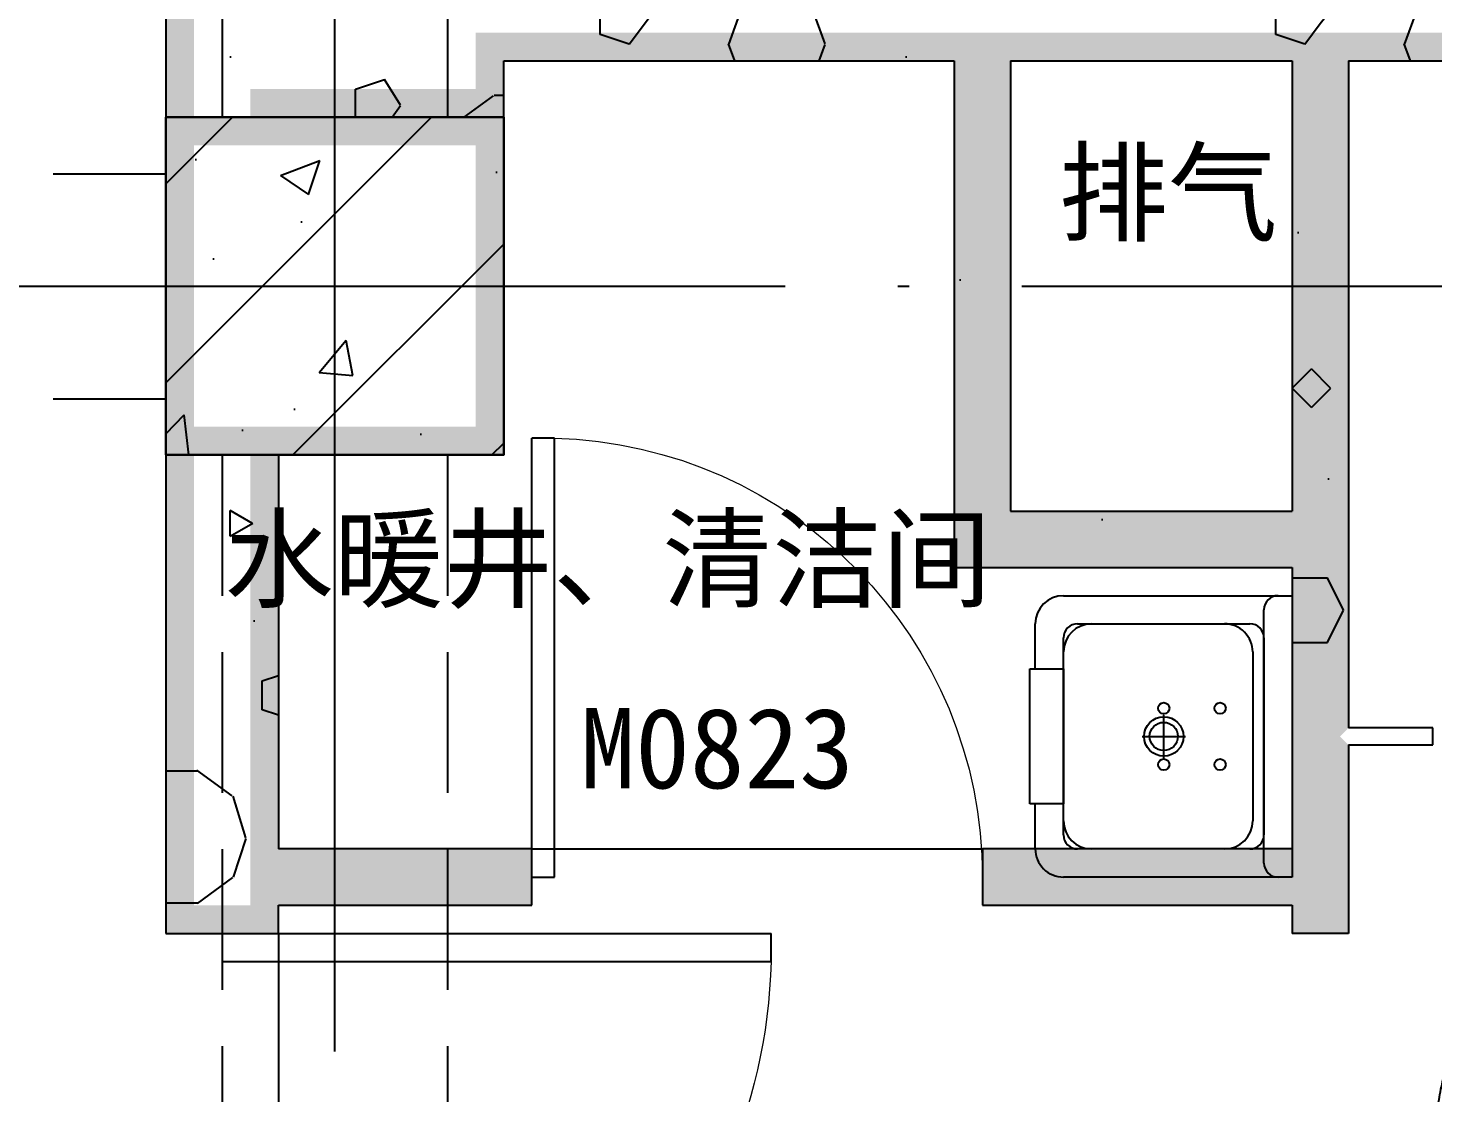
# Model space of a CAD drawing. Extents: x 175123 to 254035, y 15257 to 44959.
# Drawn here: x 183015 to 185510, y 36688 to 38580 of the extents above; entities that cross this region are included whole.
import ezdxf
from ezdxf.enums import TextEntityAlignment as Align
from ezdxf.xclip import XClip

# ---------------------------------------------------------------- set-up
doc = ezdxf.new("R2010")
doc.units = 0
doc.header["$LTSCALE"] = 1000
doc.header["$MEASUREMENT"] = 0
doc.header["$XCLIPFRAME"] = 2
for name, pattern in [('13#结构梁$0$DASH', [0.35, 0.25, -0.1]), ('13#结构梁$0$X-104 13#平面$0$DOTE', [2.4200000000000004, 2, -0.2, 0.02, -0.2]), ('X-104 13#平面$0$DASH', [0.35, 0.25, -0.1]), ('X-104 13#平面$0$DOTE', [2.4200000000000004, 2, -0.2, 0.02, -0.2])]:
    doc.linetypes.add(name, pattern=pattern)
for name, color, linetype in [('02-TEXT_标注', 130, 'Continuous'), ('02-TEXT_门窗', 151, 'Continuous'), ('13#结构梁$0$s-beam', 4, '13#结构梁$0$DASH'), ('13#结构梁$0$X-104 13#平面$0$A_AXIS-轴线', 36, '13#结构梁$0$X-104 13#平面$0$DOTE'), ('AXIS_TEXT', 7, 'Continuous'), ('PUB_WALL', 9, 'Continuous'), ('X-104 13#平面$0$A-C_门', 150, 'Continuous'), ('X-104 13#平面$0$A-I_卫-洁具', 241, 'Continuous'), ('X-104 13#平面$0$A-I_卫-隔断', 214, 'Continuous'), ('X-104 13#平面$0$A_AXIS-轴线', 36, 'X-104 13#平面$0$DOTE'), ('X-104 13#平面$1$05-填充_天正', 26, 'Continuous'), ('X-104 13#平面$1$A_STR-砌块墙', 121, 'Continuous'), ('X-104 13#平面$1$A_STR-砼柱', 51, 'Continuous')]:
    doc.layers.add(name, color=color, linetype=linetype)
doc.styles.add('_TCH_WINDOW', font='STXIHEI.TTF')
doc.styles.add('COMPLEX', font='COMPLEX')
doc.styles.get("Standard").update_dxf_attribs({"font": 'STXIHEI.TTF'})
doc.styles.add('图签信息$0$华文细黑', font='STXIHEI.TTF', dxfattribs={"height": 10})
pattern_1 = [(0, (354, -366), (600, 1200), [0, -1200]), (0, (-348, -528), (600, 1200), [0, -1200]), (0, (42, -540), (600, 1200), [0, -1200]), (0, (468, -186), (600, 1200), [0, -1200]), (0, (-30, -600), (600, 1200), [0, -1200]), (0, (588, 570), (600, 1200), [0, -1200]), (0, (222, 474), (600, 1200), [0, -1200]), (0, (413.9999999999999, 324), (600, 1200), [0, -1200]), (0, (-564, 300), (600, 1200), [0, -1200]), (0, (24, 246), (600, 1200), [0, -1200]), (0, (-204, -60), (600, 1200), [0, -1200]), (0, (-192, -509.9999999999999), (600, 1200), [0, -1200]), (0, (258, -558), (600, 1200), [0, -1200]), (0, (588, -30), (600, 1200), [0, -1200]), (0, (-534, -216), (600, 1200), [0, -1200]), (0, (-432, -12), (600, 1200), [0, -1200]), (0, (36, -96), (600, 1200), [0, -1200]), (0, (-132, -270), (600, 1200), [0, -1200]), (0, (-228, 126), (600, 1200), [0, -1200]), (0, (-78, 576), (600, 1200), [0, -1200]), (0, (-486.0000000000001, -468), (600, 1200), [0, -1200]), (0, (174, 330), (600, 1200), [0, -1200]), (0, (-384, 348), (600, 1200), [0, -1200]), (0, (-480, 504), (600, 1200), [0, -1200]), (130.601294, (514.285716, 194.285712), (-2999.999966861969, 3600.000015739533), [52.683108, -22074.222]), (18.4349488, (428.571432, 217.142856), (2999.999988936139, 1199.999991146445), [54.21048, -7535.2558]), (90, (428.571432, 165.714288), (600.0000000000001, 1200), [51.428568, -2348.5713]), (161.565051, (480, 148.571424), (-3000.000015105215, 1199.999910544823), [54.21048, -7535.2558]), (53.1301023, (480, 148.571424), (600.0000011342403, 1199.99999943288), [57.14286, -5942.856999999999]), (135, (525.714288, -462.85704), (-600.0000725322863, 1199.999918790402), [48.48732, -3345.6252]), (45, (457.142856, -462.85704), (599.9999961647541, 1199.999995157935), [48.48732, -3345.6252]), (135, (491.428572, -497.1428400000001), (-600.0000725322863, 1199.999918790402), [48.48732, -3345.6252]), (45, (491.428572, -497.1428400000001), (599.9999961647541, 1199.999995157935), [48.48732, -3345.6252]), (116.565051, (-51.42852, 342.857148), (-0.0001043859734650709, 2399.999934707041), [63.887652, -1277.753]), (180, (-79.99991999999999, 399.999996), (-599.9999999999998, 1200), [68.571432, -1131.4285]), (63.43494880000001, (-177.1428, 342.857148), (5.432290706153253e-06, 2399.999988372672), [63.887652, -1277.753]), (116.565051, (-148.5714, 285.714288), (-0.0001043859734650709, 2399.999934707041), [63.887652, -1277.753]), (0, (-148.5714, 285.714288), (600, 1200), [68.571432, -1131.4285]), (63.43494880000001, (-79.99991999999999, 285.714288), (5.432290706153253e-06, 2399.999988372672), [63.887652, -1277.753]), (107.102728, (399.999996, -62.85708000000001), (-1799.999931184909, 6000.000009680287), [77.72269200000001, -32565.805]), (143.972626, (377.142852, 11.428572), (-11399.99985547618, 8399.999990492668), [77.72269200000001, -16244.04]), (180, (314.285712, 57.14286), (-599.9999999999998, 1200), [74.285712, -1125.7142]), (36.02737329999999, (177.14286, 11.428572), (11399.99991575318, 8399.99990944439), [77.72269200000001, -16244.04]), (71.5650511, (154.285716, -57.14279999999999), (1800.000009240657, 5999.99998966958), [72.280632, -7517.185600000001]), (107.102728, (177.14286, -131.42856), (-1799.999931184909, 6000.000009680287), [77.72269200000001, -32565.805]), (143.972626, (240, -177.1428), (-11399.99985547618, 8399.999990492668), [77.72269200000001, -16244.04]), (0, (240, -177.1428), (600, 1200), [74.285712, -1125.7142]), (36.02737329999999, (314.285712, -177.1428), (11399.99991575318, 8399.99990944439), [77.72269200000001, -16244.04]), (71.5650511, (377.142852, -131.42856), (1800.000009240657, 5999.99998966958), [72.280632, -7517.185600000001]), (150.255118, (411.428568, 497.142852), (-1800.000004260273, 1199.999985130039), [46.07004, -9628.639200000001]), (90, (371.428572, 474.28572), (600.0000000000001, 1200), [45.714288, -2354.2855]), (29.7448813, (371.428572, 474.28572), (1800.000001060037, 1199.999994395642), [46.07004, -9628.639200000001]), (116.565051, (131.428572, -354.28572), (-0.0001043859734650709, 2399.999934707041), [63.887652, -1277.753]), (168.690067, (102.857148, -297.1428), (-5400.000004006199, 1199.999969888218), [58.274508, -12179.371]), (41.18592510000001, (0, -325.7142), (14999.99990911732, 13199.99988457684), [60.743688, -25451.604]), (90, (0, -382.85712), (600.0000000000001, 1200), [57.14286, -2342.857]), (138.814074, (45.714288, -422.85708), (-14999.99973338043, 13200.0000840726), [60.743688, -25451.604]), (16.6992442, (45.714288, -422.85708), (19799.99985103278, 5999.99993715613), [59.6589, -24997.075]), (60.9453959, (102.857148, -405.71424), (599.9999984077513, 1199.99998938541), [58.83217200000001, -24650.679]), (109.983106, (-371.42856, 148.571424), (-3000.000011299861, 8399.999977770043), [66.88400399999998, -28024.39499999999]), (155.556045, (-394.28568, 211.428576), (-7800.000029732115, 3599.999925205931), [69.045972, -28930.263]), (24.4439547, (-519.99996, 211.428576), (7800.000003890955, 3599.999982684802), [69.045972, -28930.263]), (70.01689340000001, (-542.85708, 148.571424), (3000.000009044286, 8399.999979161448), [66.88400399999999, -28024.395]), (109.983106, (-519.99996, 85.71428399999999), (-3000.000011299861, 8399.999977770043), [66.88400399999998, -28024.39499999999]), (160.016893, (-457.14276, 62.85714), (-3000.000001763259, 1199.999945333349), [66.88400399999999, -13978.755]), (19.9831065, (-457.14276, 62.85714), (2999.999983528817, 1199.999998096056), [66.88400399999999, -13978.755]), (70.01689340000001, (-394.28568, 85.71428399999999), (3000.000009044286, 8399.999979161448), [66.88400399999999, -28024.395]), (122.005383, (74.285712, 39.999996), (-600.0000805229399, 1199.999938741572), [53.908464, -11266.868]), (18.4349488, (-5.71428, 68.571432), (2999.999988936139, 1199.999991146445), [54.21048, -7535.2558]), (90, (-5.71428, 17.142852), (600.0000000000001, 1200), [51.428568, -2348.5713]), (161.565051, (45.714288, 0), (-3000.000015105215, 1199.999910544823), [54.21048, -7535.2558]), (54.46232220000002, (45.714288, 0), (4199.999993914518, 5999.999991012131), [49.15614, -20596.423]), (116.565051, (-274.28568, -251.42856), (-0.0001043859734650709, 2399.999934707041), [63.887652, -1277.753]), (180, (-302.85708, -194.28564), (-599.9999999999998, 1200), [62.85714, -1137.1428]), (59.0362434, (-399.99996, -251.42856), (600.000001953063, 1199.999994175555), [66.63945599999998, -13927.644]), (120.963756, (-365.71428, -308.57136), (-600.0000819959288, 1199.999944893199), [66.639456, -13927.644]), (0, (-365.71428, -308.57136), (600, 1200), [62.85714, -1137.1428]), (63.43494880000001, (-302.85708, -308.57136), (5.432290706153253e-06, 2399.999988372672), [63.887652, -1277.753])]

# ---------------------------------------------------------------- blocks, each defined once
blk = doc.blocks.new('X-104 13#平面')
at = {"layer": 'PUB_WALL'}
for points in [[(48200.00000000652, 14699.99999999984), (48250.00000000652, 14699.99999999984), (48250.00000000652, 14899.9999999997), (48200.00000000652, 14899.9999999997)], [(48800.00000000652, 14699.99999999969), (48800.00000000652, 14849.99999999969), (48750.00000000652, 14849.99999999969), (48750.00000000652, 14749.9999999997)], [(48800.00000000652, 14799.99999999969), (49600.00000000644, 14799.99999999976), (49650.00000000657, 14849.99999999976), (48800.00000000652, 14849.99999999969)], [(49600.00000000644, 14799.99999999976), (49600.00000000644, 13899.99999999982), (49650.00000000656, 13949.99999999981), (49650.00000000657, 14849.99999999976)], [(49700.00000000657, 14799.99999999962), (49700.00000000656, 13999.99999999963), (49650.00000000656, 13949.99999999981), (49650.00000000657, 14849.99999999962)], [(49700.00000000657, 14799.99999999962), (50200.00000000661, 14799.99999999962), (50250.00000000661, 14849.99999999962), (49650.00000000657, 14849.99999999962)], [(50200.00000000661, 14799.99999999962), (50200.0000000066, 13999.99999999963), (50250.0000000066, 13949.99999999982), (50250.00000000661, 14849.99999999962)], [(50300.00000000648, 14799.99999999969), (50300.00000000654, 13899.99999999971), (50250.00000000654, 13899.99999999971), (50250.00000000661, 14849.99999999969)], [(50300.00000000648, 14799.99999999969), (53300.00000000651, 14799.99999999969), (53350.00000000651, 14849.99999999969), (50250.00000000661, 14849.99999999969)], [(48400.00000000669, 14699.99999999976), (48800.00000000652, 14699.99999999969), (48750.00000000652, 14749.9999999997), (48350.00000000668, 14749.99999999976)], [(48350.00000000666, 14699.99999999984), (48400.00000000661, 14699.99999999984), (48350.00000000668, 14749.99999999976)], [(48250.00000000652, 14099.99999999984), (48200.00000000652, 14099.99999999984), (48200.00000000652, 13299.9999999996), (48250.00000000652, 13299.9999999996)], [(48400.00000000652, 14099.99999999984), (48350.00000000652, 14099.99999999984), (48350.00000000652, 13349.99999999962), (48400.00000000651, 13399.99999999956)], [(49700.00000000656, 13999.99999999963), (50200.0000000066, 13999.99999999963), (50250.0000000066, 13949.99999999982), (49650.00000000656, 13949.99999999981)], [(49600.00000000644, 13899.99999999982), (50200.00000000628, 13899.99999999982), (50250.00000000667, 13949.99999999982), (49650.00000000656, 13949.99999999981)], [(50200.00000000628, 13899.99999999982), (50200.00000000654, 13614.99999999962), (50250.00000000654, 13614.99999999962), (50250.00000000667, 13949.99999999982)], [(50300.00000000654, 13899.99999999971), (50300.00000000666, 13614.99999999973), (50250.00000000667, 13564.9999999996), (50250.00000000654, 13899.99999999971)], [(50300.00000000644, 13584.9999999996), (50300.00000000654, 13299.9999999996), (50250.00000000654, 13299.9999999996), (50250.00000000645, 13634.99999999973)], [(50200.00000000654, 13614.99999999962), (50200.00000000682, 13399.99999999956), (50250.00000000645, 13349.99999999962), (50250.00000000654, 13614.99999999962)], [(48850.00000000685, 13399.99999999954), (48400.00000000651, 13399.99999999956), (48350.00000000652, 13349.99999999962), (48800.00000000685, 13349.99999999954)], [(48850.00000000685, 13299.99999999961), (48850.00000000685, 13399.99999999954), (48800.00000000685, 13349.99999999954), (48800.00000000685, 13349.99999999961)], [(50200.00000000682, 13399.99999999956), (49650.00000000656, 13399.99999999954), (49700.00000000683, 13349.99999999955), (50250.00000000645, 13349.99999999962)], [(49650.00000000656, 13399.99999999954), (49650.00000000656, 13299.99999999961), (49700.00000000682, 13349.99999999958), (49700.00000000683, 13349.99999999955)], [(48400.00000000652, 13299.99999999962), (48850.00000000685, 13299.99999999961), (48800.00000000685, 13349.99999999961), (48350.00000000649, 13349.99999999962)], [(48400.0000000065, 13249.9999999997), (48400.00000000652, 13299.99999999962), (48350.00000000649, 13349.99999999962), (48350.00000000652, 13299.9999999997)], [(49650.00000000656, 13299.99999999961), (50200.0000000069, 13299.99999999962), (50250.00000000701, 13349.99999999962), (49700.00000000682, 13349.99999999958)], [(50200.0000000069, 13299.99999999962), (50200.00000000654, 13249.9999999997), (50250.00000000654, 13249.9999999997), (50250.00000000701, 13349.99999999962)], [(48200.00000000652, 13299.9999999996), (48200.00000000654, 13249.9999999997), (48250.00000000652, 13299.9999999997), (48250.00000000652, 13299.9999999996)], [(48200.00000000654, 13249.9999999997), (48400.0000000065, 13249.9999999997), (48350.00000000652, 13299.9999999997), (48250.00000000652, 13299.9999999997)], [(50300.00000000654, 13249.9999999997), (50200.00000000654, 13249.9999999997), (50200.00000000654, 13299.9999999997), (50300.00000000654, 13299.9999999997)], [(50300.00000000654, 13299.9999999996), (50300.00000000654, 13249.9999999997), (50250.00000000654, 13249.9999999997), (50250.00000000654, 13299.9999999996)]]:
    blk.add_hatch(color=0, dxfattribs=at).paths.add_polyline_path(points)
at = {"layer": 'X-104 13#平面$1$05-填充_天正'}
h = blk.add_hatch(dxfattribs=at)
h.set_pattern_fill('加气混凝土', color=0, scale=100, style=0)
h.set_pattern_definition(pattern_1)
h.paths.add_polyline_path([(48333.33333333989, 14866.6666666664), (48350.00000000668, 14749.99999999976), (48400.00000000669, 14699.99999999976), (48800.00000000652, 14699.99999999969), (48800.00000000652, 14999.99999999969), (48400.00000000648, 14999.99999999976), (48350.00000000651, 14949.99999999952)])
h = blk.add_hatch(dxfattribs=at)
h.set_pattern_fill('加气混凝土', color=0, scale=100, style=0)
h.set_pattern_definition(pattern_1)
h.paths.add_polyline_path([(48800.00000000652, 14999.99999999969), (48800.00000000652, 14799.99999999969), (49600.00000000644, 14799.99999999976), (49650.00000000657, 14849.99999999976), (49650.00000000654, 14999.99999999969)])
h = blk.add_hatch(dxfattribs=at)
h.set_pattern_fill('加气混凝土', color=0, scale=100, style=0)
h.set_pattern_definition(pattern_1)
h.paths.add_polyline_path([(49650.00000000654, 14999.99999999969), (49650.00000000657, 14849.99999999962), (49700.00000000657, 14799.99999999962), (50200.00000000661, 14799.99999999962), (50250.00000000661, 14849.99999999962), (50250.00000000645, 14949.99999999962), (50200.00000000644, 14999.99999999962)])
h = blk.add_hatch(dxfattribs=at)
h.set_pattern_fill('加气混凝土', color=0, scale=100, style=0)
h.set_pattern_definition(pattern_1)
h.paths.add_polyline_path([(50250.00000000645, 14949.99999999972), (50250.00000000661, 14849.99999999969), (50300.00000000648, 14799.99999999969), (53300.00000000651, 14799.99999999969), (53350.00000000651, 14849.99999999969), (53366.66666667321, 14899.99999999969), (53350.00000000649, 14949.99999999972), (53300.00000000657, 14999.99999999969), (50300.00000000657, 14999.99999999969)])
h = blk.add_hatch(dxfattribs=at)
h.set_pattern_fill('加气混凝土', color=0, scale=100, style=0)
h.set_pattern_definition(pattern_1)
h.paths.add_polyline_path([(48200.00000000652, 14699.99999999984), (48400.00000000668, 14699.99999999977), (48350.00000000668, 14749.99999999976), (48333.33333333989, 14866.6666666664), (48250.00000000652, 14899.9999999997), (48200.00000000652, 14899.9999999997)])
h = blk.add_hatch(dxfattribs=at)
h.set_pattern_fill('加气混凝土', color=0, scale=100, style=0)
h.set_pattern_definition(pattern_1)
h.paths.add_polyline_path([(49650.00000000657, 14849.99999999962), (49650.00000000657, 14849.99999999976), (49600.00000000644, 14799.99999999976), (49600.00000000644, 13899.99999999982), (49700.00000000656, 13999.99999999963), (49700.00000000657, 14799.99999999962)])
h = blk.add_hatch(dxfattribs=at)
h.set_pattern_fill('加气混凝土', color=0, scale=100, style=0)
h.set_pattern_definition(pattern_1)
h.paths.add_polyline_path([(50250.00000000661, 14849.99999999969), (50250.00000000661, 14849.99999999962), (50200.00000000661, 14799.99999999962), (50200.0000000066, 13999.99999999963), (50250.0000000066, 13949.99999999982), (50233.3333333398, 13933.33333333305), (50250.00000000654, 13899.99999999971), (50300.00000000654, 13899.99999999971), (50300.00000000648, 14799.99999999969)])
h = blk.add_hatch(dxfattribs=at)
h.set_pattern_fill('钢筋混凝土', color=0, scale=100, style=0)
h.set_pattern_definition([(45, (0, 0), (-176.7766952966369, 176.7766952966369), []), (49.99999999999999, (0, 0), (717.2601826007534, -62.75213498259511), [75, -825]), (355, (0, 0), (-138.751333613, 752.1921337000118), [60, -660]), (100.4514, (59.77168, -5.22934), (578.5093817140216, 689.4395420609536), [63.74019000000001, -701.142112]), (46.18420000000002, (0, 200), (1067.241048625644, -165.5190143290181), [112.5, -1237.5]), (96.6356, (88.936745, 186.206693), (934.6627055487033, 974.1178709004417), [95.610288, -1051.713]), (351.1842, (0, 200), (934.6619451336272, 974.1186009253246), [90, -990]), (21, (100, 150), (596.9070521184617, -402.6188906653388), [75, -825]), (326.0000000000001, (100, 150), (243.3153319215817, 725.150045046853), [60, -660]), (71.4514, (149.742233, 116.448394), (840.22262858149, 322.5304967099524), [63.74019000000001, -701.142112]), (37.50000000000001, (0, 0), (12.15985531729067, 332.8938538313115), [0, -652, 0, -670, 0, -662.5]), (7.499999999999999, (0, 0), (263.0695374421486, 394.4117118823602), [0, -382, 0, -637, 0, -252.5]), (327.5, (-223, 0), (533.822436172409, -22.55487173437976), [0, -250, 0, -780, 0, -1035]), (317.5, (-323, 0), (583.1861693423863, 100.1049823323177), [0, -325, 0, -518, 0, -735])])
h.paths.add_polyline_path([(48200.00000000652, 14099.99999999984), (48800.00000000652, 14099.99999999984), (48800.00000000652, 14699.99999999984), (48200.00000000652, 14699.99999999984)])
h = blk.add_hatch(dxfattribs=at)
h.set_pattern_fill('加气混凝土', color=0, scale=100, style=0)
h.set_pattern_definition(pattern_1)
h.paths.add_polyline_path([(48400.00000000652, 14099.99999999984), (48200.00000000652, 14099.99999999984), (48200.00000000652, 13299.9999999996), (48250.00000000652, 13299.9999999996), (48333.33333333986, 13333.33333333292), (48400.00000000651, 13399.99999999956)])
h = blk.add_hatch(dxfattribs=at)
h.set_pattern_fill('加气混凝土', color=0, scale=100, style=0)
h.set_pattern_definition(pattern_1)
h.paths.add_polyline_path([(49700.00000000656, 13999.99999999963), (49600.00000000644, 13899.99999999982), (50200.00000000628, 13899.99999999982), (50250.0000000066, 13949.99999999982), (50200.0000000066, 13999.99999999963)])
h = blk.add_hatch(dxfattribs=at)
h.set_pattern_fill('加气混凝土', color=0, scale=100, style=0)
h.set_pattern_definition(pattern_1)
h.paths.add_polyline_path([(50233.3333333398, 13933.33333333305), (50200.00000000628, 13899.99999999982), (50200.00000000654, 13614.99999999962), (50250.00000000654, 13614.99999999962), (50266.66666667321, 13604.99999999965), (50250.00000000667, 13564.9999999996), (50300.00000000666, 13614.99999999973), (50300.00000000654, 13899.99999999971), (50250.00000000654, 13899.99999999971)])
h = blk.add_hatch(dxfattribs=at)
h.set_pattern_fill('加气混凝土', color=0, scale=100, style=0)
h.set_pattern_definition(pattern_1)
h.paths.add_polyline_path([(50266.66666667321, 13604.99999999965), (50250.00000000654, 13614.99999999962), (50200.00000000654, 13614.99999999962), (50200.00000000682, 13399.99999999956), (50250.00000000645, 13349.99999999962), (50233.33333334009, 13333.33333333292), (50250.00000000654, 13299.9999999996), (50300.00000000654, 13299.9999999996), (50300.00000000644, 13584.9999999996), (50250.00000000645, 13634.99999999973)])
h = blk.add_hatch(dxfattribs=at)
h.set_pattern_fill('加气混凝土', color=0, scale=100, style=0)
h.set_pattern_definition(pattern_1)
h.paths.add_polyline_path([(48350.00000000649, 13349.99999999962), (48400.00000000652, 13299.99999999962), (48850.00000000685, 13299.99999999961), (48850.00000000685, 13399.99999999954), (48400.00000000651, 13399.99999999956)])
h = blk.add_hatch(dxfattribs=at)
h.set_pattern_fill('加气混凝土', color=0, scale=100, style=0)
h.set_pattern_definition(pattern_1)
h.paths.add_polyline_path([(50250.00000000645, 13349.99999999962), (50200.00000000682, 13399.99999999956), (49650.00000000656, 13399.99999999954), (49650.00000000656, 13299.99999999961), (50200.0000000069, 13299.99999999962)])
h = blk.add_hatch(dxfattribs=at)
h.set_pattern_fill('加气混凝土', color=0, scale=100, style=0)
h.set_pattern_definition(pattern_1)
h.paths.add_polyline_path([(48250.00000000652, 13299.9999999996), (48200.00000000652, 13299.9999999996), (48200.00000000654, 13249.9999999997), (48400.0000000065, 13249.9999999997), (48400.00000000652, 13299.99999999962), (48350.00000000649, 13349.99999999962), (48333.33333333986, 13333.33333333293)])
h = blk.add_hatch(dxfattribs=at)
h.set_pattern_fill('加气混凝土', color=0, scale=100, style=0)
h.set_pattern_definition(pattern_1)
h.paths.add_polyline_path([(50233.33333334009, 13333.33333333292), (50200.0000000069, 13299.99999999962), (50200.00000000654, 13249.9999999997), (50300.00000000654, 13249.9999999997), (50300.00000000654, 13299.9999999996), (50250.00000000654, 13299.9999999996)])
at = {"layer": 'X-104 13#平面$1$A_STR-砼柱'}
for points in [[(48800.00000000652, 14699.99999999984), (48200.00000000652, 14699.99999999984), (48250.00000000652, 14649.99999999984), (48750.00000000652, 14649.99999999984)], [(48200.00000000652, 14699.99999999984), (48200.00000000652, 14099.99999999984), (48250.00000000652, 14149.99999999984), (48250.00000000652, 14649.99999999984)], [(48800.00000000652, 14099.99999999984), (48800.00000000652, 14699.99999999984), (48750.00000000652, 14649.99999999984), (48750.00000000652, 14149.99999999984)], [(48200.00000000652, 14099.99999999984), (48800.00000000652, 14099.99999999984), (48750.00000000652, 14149.99999999984), (48250.00000000652, 14149.99999999984)]]:
    blk.add_hatch(color=0, dxfattribs=at).paths.add_polyline_path(points)
at = {"color": 0}
for p, q in [((48850.00000000666, 13349.9999999996), (48850.00000000666, 14129.9999999996)), ((48890.00000000666, 14129.9999999996), (48850.00000000666, 14129.9999999996)), ((48890.00000000666, 13349.9999999996), (48890.00000000666, 14129.9999999996)), ((49794.00000000629, 13850.00000055264), (50200.0000000063, 13849.99999999978)), ((49794.00000000629, 13850.00000055264), (50200.0000000063, 13849.99999999978)), ((50175.00000000629, 13850.00000003384), (50200.0000000063, 13849.99999999978)), ((50200.0000000063, 13849.99999999978), (50199.99999925034, 13349.99999999979)), ((50200.0000000063, 13849.99999999978), (50199.99999925034, 13349.99999999979)), ((50200.0000000063, 13849.99999999978), (50199.99999925034, 13349.99999999979)), ((50149.99999928439, 13375.00000006789), (50149.99999997225, 13825.00000006787)), ((49743.99999982927, 13720.00000062076), (49743.99999993821, 13800.00000062073)), ((49743.99999982927, 13720.00000062076), (49743.99999993821, 13800.00000062073)), ((49818.99999993821, 13800.00000051862), (50124.99999993822, 13800.00000010191)), ((49843.99999993821, 13800.00000048456), (50079.9999999382, 13800.00000016321)), ((49793.99999935248, 13425.00000055265), (49793.99999990417, 13775.00000055266)), ((50149.99999990418, 13775.00000006785), (50149.99999935248, 13425.00000006788)), ((49793.99999938652, 13450.00000055265), (49793.99999987012, 13750.00000055265)), ((50129.99999987012, 13750.00000009512), (50129.99999938651, 13450.00000009511)), ((49733.99999982927, 13720.00000063437), (49743.99999982927, 13720.00000062076)), ((49733.99999942735, 13480.00000063436), (49733.99999982927, 13720.00000063437)), ((49733.99999982927, 13720.00000063437), (49793.99999982928, 13720.00000055267)), ((49733.99999942735, 13480.00000063436), (49733.99999982927, 13720.00000063437)), ((49793.99999982928, 13720.00000055267), (49793.99999942737, 13480.00000055266)), ((49971.9999995759, 13561.50000031028), (49971.99999968075, 13638.50000031028)), ((49933.49999962831, 13600.0000003627), (50010.49999962831, 13600.00000025786)), ((49743.99999942736, 13480.00000062074), (49733.99999942735, 13480.00000063436)), ((49793.99999942737, 13480.00000055266), (49733.99999942735, 13480.00000063436)), ((49743.99999931842, 13400.00000062075), (49743.99999942736, 13480.00000062074)), ((49743.99999931842, 13400.00000062075), (49743.99999942736, 13480.00000062074)), ((50124.99999931843, 13400.00000010192), (49818.99999931842, 13400.0000005186)), ((50079.99999931843, 13400.0000001632), (49843.99999931844, 13400.00000048456)), ((48850.00000000666, 13349.9999999996), (48890.00000000666, 13349.9999999996)), ((50199.99999925034, 13349.99999999979), (49793.99999925034, 13350.00000055266)), ((50199.99999925034, 13349.99999999979), (49793.99999925034, 13350.00000055266)), ((50199.99999925034, 13349.99999999979), (50174.99999925034, 13350.00000003384)), ((48300.00000000652, 13249.9999999997), (49275.00000000652, 13249.9999999997)), ((48300.00000000652, 13249.9999999997), (48300.00000000652, 13199.9999999997)), ((49275.00000000652, 13199.9999999997), (49275.00000000652, 13249.9999999997)), ((48300.00000000652, 13199.9999999997), (49275.00000000652, 13199.9999999997))]:
    blk.add_line(p, q, dxfattribs=at)
blk.add_lwpolyline([(48200.00000000003, 14700.00000000009), (48800.00000000003, 14700.00000000009), (48800.00000000003, 14100.00000000009), (48200.00000000003, 14100.00000000009)], close=True, dxfattribs=at)
for centre, radius in [((49971.9999996964, 13650.00000031029), 10), ((50071.9999996964, 13650.00000017412), 10), ((49971.99999962831, 13600.00000031028), 35), ((49971.99999962831, 13600.00000031028), 25), ((49971.99999956023, 13550.00000031029), 10), ((50071.99999956024, 13550.00000017411), 10)]:
    blk.add_circle(centre, radius, dxfattribs=at)
for centre, radius, start, end in [((49793.99999993821, 13800.00000055263), 50.00000000000728, 89.99999992199311, 179.9999999219702), ((49793.99999993821, 13800.00000055264), 50, 89.99999992198478, 179.9999999219806), ((50174.99999997226, 13825.00000003383), 25.00000000000728, 89.99999992199311, 179.9999999219848), ((49843.99999987012, 13750.00000048456), 50, 89.99999992197642, 179.9999999219764), ((49818.99999990417, 13775.00000051862), 25, 89.99999992197642, 179.9999999219889), ((50079.99999987012, 13750.0000001632), 50.00000000000182, 359.9999999219868, 89.99999992199311), ((50124.99999990417, 13775.0000001019), 25.00000000000909, 359.9999999219639, 89.99999992195976), ((49843.99999938653, 13450.00000048456), 50.00000000000364, 179.9999999219806, 269.9999999219764), ((50079.99999938651, 13450.00000016319), 50, 269.9999999219847, 359.9999999219806), ((49818.99999935248, 13425.0000005186), 25, 179.9999999219598, 269.9999999219598), ((50124.99999935248, 13425.00000010192), 25, 269.9999999219764, 359.9999999219847), ((49793.99999931842, 13400.00000055265), 49.99999999999272, 179.9999999219681, 269.9999999219931), ((49793.99999931842, 13400.00000055266), 50.00000000000364, 179.9999999219806, 269.9999999219847), ((50174.99999928439, 13375.00000003384), 25, 179.9999999219598, 269.9999999219598)]:
    blk.add_arc(centre, radius, start, end, dxfattribs=at)
at = {"color": 0, "lineweight": 13, "extrusion": (0, 0, -1)}
for centre, major_axis, ratio, start_param, end_param in [((48870.00000000666, 13349.9999999996), (-551.5432893255077, 551.5432893255075), 0.9999999999999988, 0.8110419995375664, 2.356194490192344), ((48300.00000000652, 13224.9999999997), (-689.4291116568853, 689.4291116568852), 0.9999999999999941, 2.381838326332459, 3.926990816987244)]:
    blk.add_ellipse(centre, major_axis=major_axis, ratio=ratio, start_param=start_param, end_param=end_param, dxfattribs=at)
at = {"layer": '13#结构梁$0$s-beam', "color": 0}
for p, q in [((48300.00112537178, 19099.90117785251), (48300.00114577648, 14699.91976278826)), ((48700.0011253719, 19099.90117785065), (48700.00114577636, 14699.91976278826)), ((44150.0118901463, 14599.48552567219), (48200.06570135336, 14599.48552567216)), ((44150.01189014642, 14199.48552567219), (48200.06570135336, 14199.48552567216)), ((48300.00114855892, 14099.91976278826), (48300.00117035443, 9400.001225406864)), ((48700.00114855892, 14099.91976278826), (48700.00117035443, 9400.001225406864))]:
    blk.add_line(p, q, dxfattribs=at)
at = {"layer": '13#结构梁$0$X-104 13#平面$0$A_AXIS-轴线', "color": 0, "linetype": '13#结构梁$0$X-104 13#平面$0$DOTE'}
blk.add_line((48500, -7400.986033683694), (48500, 26620.25062679107), dxfattribs=at)
at = {"layer": 'X-104 13#平面$0$A-C_门', "color": 0}
for p, q in [((48850.00000000666, 13399.9999999996), (49650.00000000666, 13399.9999999996)), ((48400.00000000652, 13249.9999999997), (48400.00000000652, 12249.9999999997))]:
    blk.add_line(p, q, dxfattribs=at)
at = {"layer": 'X-104 13#平面$0$A-I_卫-洁具', "color": 0, "linetype": 'X-104 13#平面$0$DASH'}
blk.add_circle((51200.00000000597, 12826.5709121621), 750, dxfattribs=at)
at = {"layer": 'X-104 13#平面$0$A-I_卫-隔断', "color": 0}
for p, q in [((50450.00000000596, 13614.99999999984), (50300.00000000666, 13614.99999999973)), ((50450.00000000596, 13584.99999999953), (50450.00000000596, 13614.99999999984)), ((50300.00000000644, 13584.9999999996), (50450.00000000596, 13584.99999999953))]:
    blk.add_line(p, q, dxfattribs=at)
at = {"layer": 'X-104 13#平面$0$A_AXIS-轴线', "color": 0, "linetype": 'X-104 13#平面$0$DOTE'}
for p, q in [((48500, -7400.98603368341), (48500, 24620.25062679139)), ((39500, 14400.00000000007), (60408.42140219617, 14400.00000000009))]:
    blk.add_line(p, q, dxfattribs=at)
at = {"layer": 'X-104 13#平面$1$A_STR-砌块墙', "color": 0}
for p, q in [((48200.00000000652, 14899.9999999997), (48200.0000000064, 14699.9999999998)), ((48800.00000000652, 14699.99999999969), (48800.00000000652, 14799.99999999969)), ((48800.00000000652, 14799.99999999969), (49600.00000000644, 14799.99999999976)), ((49600.00000000644, 14799.99999999976), (49600.00000000644, 13899.99999999982)), ((49700.00000000657, 14799.99999999962), (49700.00000000656, 13999.99999999963)), ((49700.00000000657, 14799.99999999962), (50200.00000000661, 14799.99999999962)), ((50200.00000000661, 14799.99999999962), (50200.0000000066, 13999.99999999963)), ((50300.00000000648, 14799.99999999969), (50300.00000000654, 13899.99999999971)), ((50300.00000000648, 14799.99999999969), (53300.00000000651, 14799.99999999969)), ((48400.00000000669, 14699.99999999976), (48800.00000000652, 14699.99999999969)), ((48200.00000000655, 14100), (48200.00000000652, 13299.9999999996)), ((48400.00000000652, 14100), (48400.00000000651, 13399.99999999956)), ((49700.00000000656, 13999.99999999963), (50200.0000000066, 13999.99999999963)), ((49600.00000000644, 13899.99999999982), (50200.00000000628, 13899.99999999982)), ((50200.00000000628, 13899.99999999982), (50200.00000000654, 13614.99999999962)), ((50300.00000000654, 13899.99999999971), (50300.00000000666, 13614.99999999973)), ((50200.00000000654, 13614.99999999962), (50200.00000000682, 13399.99999999956)), ((50300.00000000644, 13584.9999999996), (50300.00000000654, 13299.9999999996)), ((48850.00000000685, 13399.99999999954), (48400.00000000651, 13399.99999999956)), ((48850.00000000685, 13299.99999999961), (48850.00000000685, 13399.99999999954)), ((50200.00000000682, 13399.99999999956), (49650.00000000656, 13399.99999999954)), ((49650.00000000656, 13399.99999999954), (49650.00000000656, 13299.99999999961)), ((48200.00000000652, 13299.9999999996), (48200.00000000654, 13249.9999999997)), ((48400.00000000652, 13299.99999999962), (48850.00000000685, 13299.99999999961)), ((48400.0000000065, 13249.9999999997), (48400.00000000652, 13299.99999999962)), ((49650.00000000656, 13299.99999999961), (50200.0000000069, 13299.99999999962)), ((50200.0000000069, 13299.99999999962), (50200.00000000654, 13249.9999999997)), ((50300.00000000654, 13299.9999999996), (50300.00000000654, 13249.9999999997)), ((48200.00000000654, 13249.9999999997), (48400.0000000065, 13249.9999999997)), ((50300.00000000654, 13249.9999999997), (50200.00000000654, 13249.9999999997))]:
    blk.add_line(p, q, dxfattribs=at)
at = {"layer": 'X-104 13#平面$1$A_STR-砼柱', "color": 0}
for p, q in [((48800.00000000652, 14699.99999999984), (48200.00000000652, 14699.99999999984)), ((48200.00000000652, 14699.99999999984), (48200.00000000652, 14099.99999999984)), ((48800.00000000652, 14099.99999999984), (48800.00000000652, 14699.99999999984)), ((48200.00000000652, 14099.99999999984), (48800.00000000652, 14099.99999999984))]:
    blk.add_line(p, q, dxfattribs=at)
at = {"color": 0, "style": '图签信息$0$华文细黑'}
for p in [(72170.31718589018, 105564.7669967284), (72170.31718589018, 43164.7669967284), (72170.31718589018, -19235.2330032716)]:
    blk.add_attdef('200X', text='', height=100, dxfattribs=at).set_placement(p, align=Align.BOTTOM_RIGHT)
at = {"layer": 'AXIS_TEXT', "color": 0, "style": 'COMPLEX'}
for height, width, p, p2 in [(448, 1.041666666666667, (-399.9999999999992, 156296.2506267914), (7.958078640513122e-13, 156296.2506267914)), (448, 1.041666666666667, (7800, 156296.2506267914), (8200, 156296.2506267914)), (448, 1.041666666666667, (12300, 156296.2506267914), (12700, 156296.2506267914)), (448, 1.041666666666667, (21300, 156296.2506267914), (21700, 156296.2506267914)), (448, 1.041666666666667, (30300, 156296.2506267914), (30700, 156296.2506267914)), (448, 1.041666666666667, (39300, 156296.2506267914), (39700, 156296.2506267914)), (448, 1.041666666666667, (48300, 156296.2506267914), (48700, 156296.2506267914)), (448, 1.041666666666667, (57300, 156296.2506267914), (57700, 156296.2506267914)), (448, 1.041666666666667, (-7525.015515749811, 142576), (-7125.015515749811, 142576)), (448, 1.041666666666667, (64743.47067045257, 142576), (65143.47067045257, 142576)), (448, 1.041666666666667, (-7525.015515749811, 139476.0000000001), (-7125.015515749811, 139476.0000000001)), (448, 1.041666666666667, (64743.47067045257, 138976.0000000001), (65143.47067045257, 138976.0000000001)), (448, 1.041666666666667, (-7525.015515749812, 133576), (-7125.015515749812, 133576)), (448, 1.041666666666667, (64743.47067045257, 133576), (65143.47067045257, 133576)), (448, 1.041666666666667, (-7525.015515749812, 124576), (-7125.015515749812, 124576)), (448, 1.041666666666667, (64743.47067045257, 124576), (65143.47067045257, 124576)), (448, 1.041666666666667, (-400.0000000000014, 112775.0139663166), (-1.335820343228988e-12, 112775.0139663166)), (448, 1.041666666666667, (7799.999999999998, 112775.0139663166), (8199.999999999998, 112775.0139663166)), (448, 1.041666666666667, (12300, 112775.0139663166), (12700, 112775.0139663166)), (448, 1.041666666666667, (21300, 112775.0139663166), (21700, 112775.0139663166)), (448, 1.041666666666667, (30300, 112775.0139663166), (30700, 112775.0139663166)), (448, 1.041666666666667, (39300, 112775.0139663166), (39700, 112775.0139663166)), (448, 1.041666666666667, (48300, 112775.0139663166), (48700, 112775.0139663166)), (448, 1.041666666666667, (57300, 112775.0139663166), (57700, 112775.0139663166)), (448, 1.041666666666667, (-399.999999999999, 89896.25062679139), (1.051603248924948e-12, 89896.25062679139)), (448, 1.041666666666667, (7800.000000000002, 89896.25062679139), (8200.000000000002, 89896.25062679139)), (448, 1.041666666666667, (12300, 89896.25062679139), (12700, 89896.25062679139)), (448, 1.041666666666667, (21300, 89896.25062679139), (21700, 89896.25062679139)), (448, 1.041666666666667, (30300, 89896.25062679139), (30700, 89896.25062679139)), (448, 1.041666666666667, (39300, 89896.25062679139), (39700, 89896.25062679139)), (448, 1.041666666666667, (48300, 89896.25062679139), (48700, 89896.25062679139)), (448, 1.041666666666667, (57300, 89896.25062679139), (57700, 89896.25062679139)), (448, 1.041666666666667, (-7525.015515749811, 80176), (-7125.015515749811, 80176)), (448, 1.041666666666667, (64743.47067045257, 80176), (65143.47067045257, 80176)), (448, 1.041666666666667, (-7525.015515749811, 77076.00000000009), (-7125.015515749811, 77076.00000000009)), (448, 1.041666666666667, (64743.47067045257, 76576.00000000009), (65143.47067045257, 76576.00000000009)), (448, 1.041666666666667, (-7525.015515749812, 71176.00000000003), (-7125.015515749812, 71176.00000000003)), (448, 1.041666666666667, (64743.47067045257, 71176.00000000003), (65143.47067045257, 71176.00000000003)), (448, 1.041666666666667, (-7525.015515749812, 62176), (-7125.015515749812, 62176)), (448, 1.041666666666667, (64743.47067045257, 62176), (65143.47067045257, 62176)), (448, 1.041666666666667, (-400.0000000000003, 50375.01396631659), (-3.410605131648481e-13, 50375.01396631659)), (448, 1.041666666666667, (7800, 50375.01396631659), (8200, 50375.01396631659)), (448, 1.041666666666667, (12300, 50375.01396631659), (12700, 50375.01396631659)), (448, 1.041666666666667, (21300, 50375.01396631659), (21700, 50375.01396631659)), (448, 1.041666666666667, (30300, 50375.01396631659), (30700, 50375.01396631659)), (448, 1.041666666666667, (39300, 50375.01396631659), (39700, 50375.01396631659)), (448, 1.041666666666667, (48300, 50375.01396631659), (48700, 50375.01396631659)), (448, 1.041666666666667, (57300, 50375.01396631659), (57700, 50375.01396631659)), (448, 1.041666666666667, (-399.999999999999, 27496.25062679139), (1.051603248924948e-12, 27496.25062679139)), (448, 1.041666666666667, (7800.000000000002, 27496.25062679139), (8200.000000000002, 27496.25062679139)), (448, 1.041666666666667, (12300, 27496.25062679139), (12700, 27496.25062679139)), (448, 1.041666666666667, (21300, 27496.25062679139), (21700, 27496.25062679139)), (448, 1.041666666666667, (30300, 27496.25062679139), (30700, 27496.25062679139)), (448, 1.041666666666667, (39300, 27496.25062679139), (39700, 27496.25062679139)), (448, 1.041666666666667, (48300, 27496.25062679139), (48700, 27496.25062679139)), (448, 1.041666666666667, (57300, 27496.25062679139), (57700, 27496.25062679139)), (448, 1.041666666666667, (-7525.015515749811, 17776), (-7125.015515749811, 17776)), (448, 1.041666666666667, (64743.47067045257, 17776), (65143.47067045257, 17776)), (448, 1.041666666666667, (-7525.015515749811, 14676.00000000009), (-7125.015515749811, 14676.00000000009)), (448, 1.041666666666667, (64743.47067045257, 14176.00000000009), (65143.47067045257, 14176.00000000009)), (448, 1.041666666666667, (-7525.015515749812, 8776.000000000031), (-7125.015515749812, 8776.000000000031)), (448, 1.041666666666667, (64743.47067045257, 8776.00000000003), (65143.47067045257, 8776.00000000003)), (448.0000000000001, 1.041666666666666, (-7525.015515749812, -223.9999999999995), (-7125.015515749812, -223.9999999999995)), (448.0000000000001, 1.041666666666667, (64743.47067045257, -224.000000000001), (65143.47067045257, -224.000000000001)), (448, 1.041666666666667, (-400.0000000000003, -12024.98603368341), (-3.410605131648481e-13, -12024.98603368341)), (448, 1.041666666666667, (7800, -12024.98603368341), (8200, -12024.98603368341)), (448, 1.041666666666667, (12300, -12024.98603368341), (12700, -12024.98603368341)), (448, 1.041666666666667, (21300, -12024.98603368341), (21700, -12024.98603368341)), (448, 1.041666666666667, (30300, -12024.98603368341), (30700, -12024.98603368341)), (448, 1.041666666666667, (39300, -12024.98603368341), (39700, -12024.98603368341)), (448, 1.041666666666667, (48300, -12024.98603368341), (48700, -12024.98603368341)), (448, 1.041666666666667, (57300, -12024.98603368341), (57700, -12024.98603368341))]:
    blk.add_attdef('A', text='', height=height, dxfattribs=dict(at, width=width)).set_placement(p, p2, align=Align.FIT)

msp = doc.modelspace()

# ---------------------------------------------------------------- block references
at = {"color": 251}
ref = msp.add_blockref('X-104 13#平面', (135059.848004122, 23721.20475974301), dxfattribs=at)
XClip(ref).set_block_clipping_path([(47300.000000006556, 8199.999999999825), (54100.00000000717, 18799.999999999825)])

# ---------------------------------------------------------------- texts
at = {"layer": '02-TEXT_标注'}
for s, p in [('排气', (184844.9980373781, 38215.8116532301)), ('水暖井、清洁间', (183363.3078512955, 37565.16660766602))]:
    msp.add_text(s, height=142.7128820960698, dxfattribs=at).set_placement(p)
at = {"layer": '02-TEXT_门窗', "style": '_TCH_WINDOW'}
msp.add_text('M0823', height=142.7128820960698, dxfattribs=at).set_placement((183996.2705258117, 37229.09586720634))

doc.saveas('drawing.dxf')
